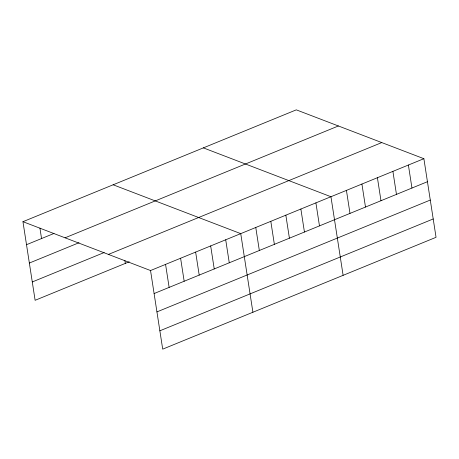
<?xml version="1.0" encoding="UTF-8"?>
<svg xmlns="http://www.w3.org/2000/svg" width="459" height="459" viewBox="0 0 459 459"><rect width="100%" height="100%" fill="white"/><g stroke="black" fill="none" stroke-linecap="round" stroke-linejoin="round"><path stroke-width="0.69" d="M22.95 221.691L296.296 109.85L423.881 158.699L436.05 237.309L162.704 349.15L150.535 270.54L22.95 221.691L35.119 300.301L129.243 261.791M26.513 244.699L53.967 233.465M65.052 237.814L338.398 125.973M29.353 263.047L79.028 242.725M32.279 281.952L104.182 252.536M108.433 254.418L381.779 142.577M150.535 270.54L423.881 158.699M154.098 293.548L427.444 181.707M156.938 311.896L430.284 200.055M159.864 330.801L433.21 218.96M203.36 147.878L330.945 196.727L343.114 275.331M113.155 184.788L240.74 233.631L252.909 312.24M408.39 165.033L411.952 188.041M392.904 171.373L396.461 194.381M377.413 177.713L380.976 200.721M361.921 184.048L365.484 207.055M346.43 190.387L349.993 213.395M315.907 202.878L319.47 225.885M300.874 209.029L304.437 232.036M285.842 215.179L289.405 238.187M270.81 221.33L274.367 244.337M255.772 227.48L259.335 250.488M225.708 239.782L229.265 262.789M210.67 245.932L214.233 268.94M195.637 252.089L199.2 275.096M180.605 258.239L184.168 281.247M165.567 264.39L169.13 287.397M124.888 260.569L125.324 263.391M39.927 228.089L41.545 238.548"/></g></svg>
